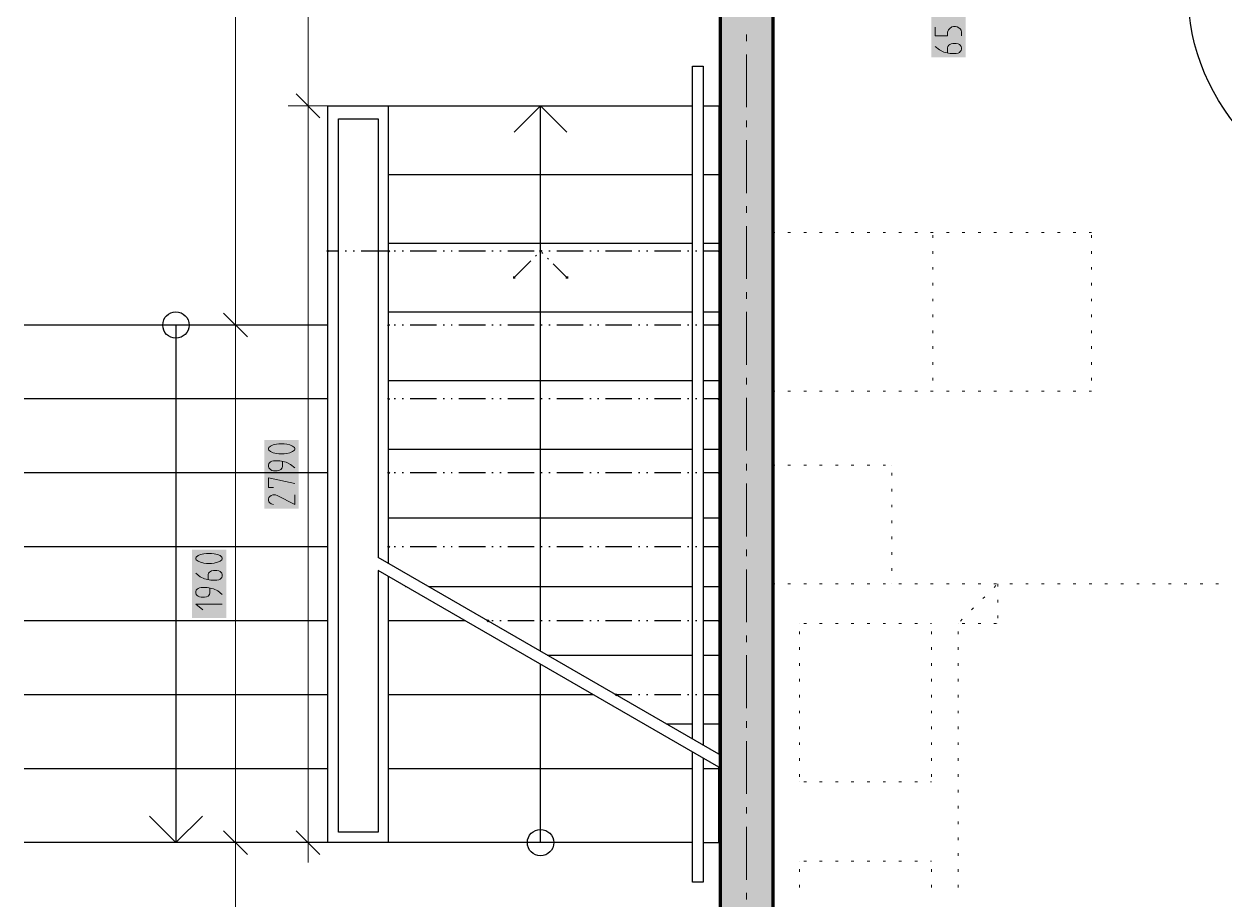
# Model space of a CAD drawing. Header units: millimetres. Extents: x 0 to 594, y 0 to 420.
# Drawn here: x 129.11 to 175.69, y 145.84 to 179.84 of the extents above; entities that cross this region are included whole.
import ezdxf

# ---------------------------------------------------------------- set-up
doc = ezdxf.new("R2010")
doc.units = ezdxf.units.MM
doc.header["$LTSCALE"] = 8
for name, color, linetype in [('PDF_Dvere', 7, 'Continuous'), ('PDF_Koty delkove', 7, 'Continuous'), ('PDF_Nabytek', 7, 'Continuous'), ('PDF_Osy hlavni', 7, 'Continuous'), ('PDF_Schody 2D', 7, 'Continuous'), ('PDF_Steny obvodove nosne', 7, 'Continuous')]:
    doc.layers.add(name, color=color, linetype=linetype)

msp = doc.modelspace()

# ---------------------------------------------------------------- linework, layer by layer
at = {"layer": 'PDF_Dvere', "lineweight": 25}
msp.add_lwpolyline([(182.057, 181.118), (182.456, 181.118), (182.456, 172.918, -0.414213), (174.257, 181.118), (175.139, 181.118)], format="xyb", dxfattribs=at)
at = {"layer": 'PDF_Koty delkove', "lineweight": 18}
for points in [[(137.308, 111.675), (137.308, 121.261), (137.308, 128.074), (137.308, 131.867), (137.308, 148.062), (137.308, 152.569), (137.308, 168.152), (137.308, 236.262), (137.308, 239.03), (137.308, 276.442)], [(140.124, 148.062), (140.124, 176.659), (140.124, 190.035), (140.124, 194.135), (140.124, 218.325), (140.124, 233.7), (140.124, 236.262)], [(164.453, 179.707), (164.453, 179.379), (164.93, 179.379), (164.93, 179.516), (164.965, 179.611), (165.016, 179.666), (165.101, 179.72), (165.169, 179.734), (165.238, 179.734), (165.306, 179.72), (165.374, 179.693), (165.425, 179.652), (165.46, 179.598), (165.478, 179.516), (165.478, 179.379)], [(164.981, 179.009), (165.016, 179.036), (165.067, 179.063), (165.135, 179.077), (165.272, 179.077), (165.34, 179.063), (165.391, 179.036), (165.425, 179.009), (165.46, 178.968), (165.478, 178.913), (165.478, 178.859), (165.46, 178.804), (165.425, 178.763), (165.391, 178.736), (165.34, 178.708), (165.272, 178.694), (165.033, 178.694), (164.794, 178.749), (164.623, 178.831), (164.453, 178.968)], [(164.93, 178.722), (164.93, 178.913), (164.948, 178.968), (164.981, 179.009)], [(140.585, 176.198), (139.662, 177.12)], [(140.892, 176.659), (140.124, 176.659), (139.355, 176.659)], [(137.77, 167.69), (136.847, 168.613)], [(138.077, 168.152), (137.308, 168.152), (136.54, 168.152)], [(139.611, 162.607), (139.44, 162.744), (139.269, 162.827), (139.03, 162.881), (138.79, 162.881), (138.722, 162.867), (138.671, 162.84), (138.637, 162.813), (138.602, 162.772), (138.586, 162.717), (138.586, 162.662), (138.602, 162.607)], [(138.602, 162.607), (138.637, 162.566), (138.671, 162.539), (138.722, 162.511), (138.79, 162.497), (138.927, 162.497), (138.995, 162.511), (139.064, 162.539), (139.115, 162.607), (139.132, 162.662), (139.132, 162.854)], [(138.79, 161.84), (138.586, 161.84), (138.586, 162.224), (139.611, 162.005)], [(139.611, 161.567), (139.611, 161.183), (138.927, 161.54), (138.859, 161.567), (138.756, 161.567), (138.689, 161.54), (138.637, 161.499), (138.602, 161.458), (138.586, 161.402), (138.586, 161.348), (138.602, 161.293), (138.637, 161.252), (138.689, 161.211), (138.79, 161.183)], [(136.385, 159.284), (136.18, 159.284), (136.078, 159.27), (135.958, 159.243), (135.856, 159.202), (135.787, 159.148), (135.771, 159.12), (135.771, 159.066), (135.787, 159.038), (135.856, 158.984), (135.958, 158.943), (136.078, 158.915), (136.18, 158.901), (136.385, 158.901), (136.487, 158.915), (136.607, 158.943), (136.71, 158.984), (136.778, 159.038), (136.796, 159.066), (136.796, 159.12)], [(136.796, 159.12), (136.778, 159.148), (136.71, 159.202), (136.607, 159.243), (136.487, 159.27), (136.385, 159.284)], [(136.249, 158.271), (136.249, 158.463), (136.266, 158.518), (136.3, 158.559), (136.335, 158.586), (136.385, 158.613), (136.454, 158.627), (136.59, 158.627), (136.659, 158.613), (136.71, 158.586), (136.744, 158.559), (136.778, 158.518), (136.796, 158.463), (136.796, 158.409), (136.778, 158.354), (136.744, 158.313), (136.71, 158.285), (136.659, 158.258), (136.59, 158.244), (136.351, 158.244), (136.112, 158.299), (135.941, 158.381), (135.771, 158.518)], [(136.796, 157.697), (136.625, 157.834), (136.454, 157.916), (136.215, 157.97), (135.975, 157.97), (135.907, 157.956), (135.856, 157.929), (135.822, 157.902), (135.787, 157.861), (135.771, 157.806), (135.771, 157.752), (135.787, 157.697), (135.822, 157.656)], [(135.822, 157.656), (135.856, 157.628), (135.907, 157.6), (135.975, 157.587), (136.112, 157.587), (136.18, 157.6), (136.249, 157.628), (136.3, 157.697), (136.317, 157.752), (136.317, 157.943)], [(136.796, 157.313), (135.771, 157.313), (136.044, 157.095)], [(137.77, 147.601), (136.847, 148.523)], [(140.585, 147.601), (139.662, 148.523)], [(138.077, 148.062), (137.308, 148.062), (136.54, 148.062)], [(140.892, 148.062), (140.124, 148.062), (139.355, 148.062)], [(140.124, 148.062), (140.124, 147.293)]]:
    msp.add_lwpolyline(points, dxfattribs=at)
msp.add_lwpolyline([(139.2, 163.538), (138.995, 163.538), (138.894, 163.524), (138.774, 163.497), (138.671, 163.456), (138.602, 163.402), (138.586, 163.374), (138.586, 163.319), (138.602, 163.291), (138.671, 163.237), (138.774, 163.196), (138.894, 163.168), (138.995, 163.154), (139.2, 163.154), (139.302, 163.168), (139.422, 163.196), (139.525, 163.237), (139.594, 163.291), (139.611, 163.319), (139.611, 163.374), (139.594, 163.402), (139.525, 163.456), (139.422, 163.497), (139.302, 163.524)], close=True, dxfattribs=at)
at = {"layer": 'PDF_Koty delkove', "color": 7, "lineweight": 18, "true_color": 0xffffff, "transparency": 33554559}
for points in [[(165.631, 178.54), (165.631, 180.545), (164.299, 178.54), (164.299, 180.545)], [(139.765, 161.029), (139.765, 163.691), (138.432, 161.029), (138.432, 163.691)], [(136.95, 156.776), (136.95, 159.438), (135.617, 156.776), (135.617, 159.438)]]:
    msp.add_solid(points, dxfattribs=at)
at = {"layer": 'PDF_Nabytek', "lineweight": 13}
for points in [[(158.226, 171.739), (158.215, 171.739)], [(158.215, 171.739), (158.215, 171.739)], [(158.841, 171.739), (158.739, 171.739)], [(159.456, 171.739), (159.354, 171.739)], [(160.071, 171.739), (159.969, 171.739)], [(160.686, 171.739), (160.584, 171.739)], [(161.301, 171.739), (161.199, 171.739)], [(161.916, 171.739), (161.814, 171.739)], [(162.531, 171.739), (162.429, 171.739)], [(163.146, 171.739), (163.044, 171.739)], [(163.761, 171.739), (163.659, 171.739)], [(164.376, 171.739), (164.274, 171.739)], [(164.365, 171.739), (164.365, 171.739)], [(164.365, 171.532), (164.365, 171.634)], [(164.991, 171.739), (164.889, 171.739)], [(165.606, 171.739), (165.504, 171.739)], [(166.221, 171.739), (166.119, 171.739)], [(166.836, 171.739), (166.734, 171.739)], [(167.451, 171.739), (167.349, 171.739)], [(168.066, 171.739), (167.964, 171.739)], [(168.681, 171.739), (168.579, 171.739)], [(169.296, 171.739), (169.194, 171.739)], [(169.911, 171.739), (169.809, 171.739)], [(170.515, 171.739), (170.424, 171.739)], [(170.515, 171.739), (170.515, 171.739)], [(170.515, 171.739), (170.515, 171.739)], [(170.515, 171.739), (170.515, 171.739)], [(170.515, 171.532), (170.515, 171.634)], [(170.515, 171.532), (170.515, 171.634)], [(164.365, 170.917), (164.365, 171.019)], [(170.515, 170.917), (170.515, 171.019), (170.515, 170.917)], [(164.365, 170.302), (164.365, 170.404)], [(170.515, 170.302), (170.515, 170.404), (170.515, 170.302)], [(164.365, 169.687), (164.365, 169.789)], [(170.515, 169.687), (170.515, 169.789), (170.515, 169.687)], [(164.365, 169.072), (164.365, 169.174)], [(170.515, 169.072), (170.515, 169.174)], [(170.515, 169.072), (170.515, 169.174)], [(164.365, 168.457), (164.365, 168.559)], [(170.515, 168.457), (170.515, 168.559)], [(170.515, 168.457), (170.515, 168.559)], [(164.365, 167.842), (164.365, 167.944)], [(170.515, 167.842), (170.515, 167.944)], [(170.515, 167.842), (170.515, 167.944)], [(164.365, 167.227), (164.365, 167.329)], [(170.515, 167.227), (170.515, 167.329)], [(170.515, 167.227), (170.515, 167.329)], [(164.365, 166.612), (164.365, 166.714)], [(170.515, 166.714), (170.515, 166.612), (170.515, 166.714)], [(164.365, 165.997), (164.365, 166.099)], [(158.226, 165.589), (158.215, 165.589)], [(158.215, 165.589), (158.215, 165.589)], [(158.841, 165.589), (158.739, 165.589)], [(159.456, 165.589), (159.354, 165.589)], [(160.071, 165.589), (159.969, 165.589)], [(160.686, 165.589), (160.584, 165.589)], [(161.301, 165.589), (161.199, 165.589)], [(161.916, 165.589), (161.814, 165.589)], [(162.531, 165.589), (162.429, 165.589)], [(163.146, 165.589), (163.044, 165.589)], [(163.761, 165.589), (163.659, 165.589)], [(164.376, 165.589), (164.274, 165.589)], [(164.365, 165.589), (164.365, 165.589)], [(164.991, 165.589), (164.889, 165.589)], [(165.606, 165.589), (165.504, 165.589)], [(166.221, 165.589), (166.119, 165.589)], [(166.836, 165.589), (166.734, 165.589)], [(167.451, 165.589), (167.349, 165.589)], [(168.066, 165.589), (167.964, 165.589)], [(168.681, 165.589), (168.579, 165.589)], [(169.296, 165.589), (169.194, 165.589)], [(169.911, 165.589), (169.809, 165.589)], [(170.515, 165.589), (170.424, 165.589)], [(170.515, 165.589), (170.515, 165.589)], [(170.515, 165.589), (170.515, 165.589)], [(170.515, 165.589), (170.515, 165.589)], [(158.226, 162.719), (158.164, 162.719)], [(158.164, 162.719), (158.164, 162.719)], [(158.164, 162.719), (158.164, 162.719)], [(158.841, 162.719), (158.739, 162.719)], [(159.456, 162.719), (159.354, 162.719)], [(160.071, 162.719), (159.969, 162.719)], [(160.686, 162.719), (160.584, 162.719)], [(161.301, 162.719), (161.199, 162.719)], [(161.916, 162.719), (161.814, 162.719)], [(162.531, 162.719), (162.429, 162.719)], [(162.777, 162.719), (162.777, 162.719)], [(162.777, 162.719), (162.777, 162.719)], [(158.164, 162.307), (158.164, 162.409)], [(162.777, 162.307), (162.777, 162.409)], [(158.164, 161.692), (158.164, 161.794)], [(162.777, 161.692), (162.777, 161.794)], [(158.164, 161.077), (158.164, 161.179)], [(162.777, 161.077), (162.777, 161.179)], [(158.164, 160.462), (158.164, 160.564)], [(162.777, 160.462), (162.777, 160.564)], [(158.164, 159.847), (158.164, 159.949)], [(162.777, 159.847), (162.777, 159.949)], [(158.164, 159.232), (158.164, 159.334)], [(162.777, 159.232), (162.777, 159.334)], [(158.164, 158.617), (158.164, 158.719)], [(162.777, 158.617), (162.777, 158.719)], [(158.164, 158.107), (158.164, 158.107)], [(158.226, 158.107), (158.164, 158.107)], [(158.164, 158.107), (158.164, 158.107)], [(158.164, 158.107), (158.164, 158.107)], [(158.164, 158.002), (158.164, 158.104)], [(158.841, 158.107), (158.739, 158.107)], [(159.456, 158.107), (159.354, 158.107)], [(160.071, 158.107), (159.969, 158.107)], [(160.686, 158.107), (160.584, 158.107)], [(161.301, 158.107), (161.199, 158.107)], [(161.916, 158.107), (161.814, 158.107)], [(162.531, 158.107), (162.429, 158.107)], [(162.777, 158.107), (162.777, 158.107)], [(163.146, 158.107), (163.044, 158.107)], [(163.761, 158.107), (163.659, 158.107)], [(164.376, 158.107), (164.274, 158.107)], [(164.991, 158.107), (164.889, 158.107)], [(165.606, 158.107), (165.504, 158.107)], [(166.221, 158.107), (166.119, 158.107)], [(166.836, 158.107), (166.734, 158.107)], [(166.737, 157.967), (166.81, 158.04)], [(166.877, 158.107), (166.877, 158.107)], [(166.877, 158.107), (166.877, 158.107)], [(166.877, 158.002), (166.877, 158.104)], [(167.451, 158.107), (167.349, 158.107)], [(168.066, 158.107), (167.964, 158.107)], [(168.681, 158.107), (168.579, 158.107)], [(169.296, 158.107), (169.194, 158.107)], [(169.911, 158.107), (169.809, 158.107)], [(170.526, 158.107), (170.424, 158.107)], [(171.141, 158.107), (171.039, 158.107)], [(171.756, 158.107), (171.654, 158.107)], [(172.371, 158.107), (172.269, 158.107)], [(172.986, 158.107), (172.884, 158.107)], [(173.601, 158.107), (173.499, 158.107)], [(174.216, 158.107), (174.114, 158.107)], [(174.831, 158.107), (174.729, 158.107)], [(175.446, 158.107), (175.344, 158.107)], [(158.164, 157.387), (158.164, 157.489)], [(166.302, 157.532), (166.375, 157.605)], [(166.877, 157.387), (166.877, 157.489)], [(165.867, 157.097), (165.94, 157.17)], [(158.164, 156.772), (158.164, 156.874)], [(159.189, 156.569), (159.189, 156.569)], [(159.189, 156.569), (159.189, 156.569)], [(159.456, 156.569), (159.354, 156.569)], [(160.071, 156.569), (159.969, 156.569)], [(160.686, 156.569), (160.584, 156.569)], [(161.301, 156.569), (161.199, 156.569)], [(161.916, 156.569), (161.814, 156.569)], [(162.531, 156.569), (162.429, 156.569)], [(163.146, 156.569), (163.044, 156.569)], [(163.761, 156.569), (163.659, 156.569)], [(164.314, 156.569), (164.274, 156.569)], [(164.314, 156.569), (164.314, 156.569)], [(164.314, 156.569), (164.314, 156.569)], [(165.339, 156.569), (165.339, 156.569)], [(165.339, 156.569), (165.339, 156.569)], [(165.339, 156.569), (165.339, 156.569)], [(165.432, 156.663), (165.505, 156.735)], [(165.606, 156.569), (165.504, 156.569)], [(166.221, 156.569), (166.119, 156.569)], [(166.836, 156.569), (166.734, 156.569)], [(166.877, 156.772), (166.877, 156.874)], [(166.877, 156.569), (166.877, 156.569)], [(166.877, 156.569), (166.877, 156.569)], [(158.164, 156.157), (158.164, 156.259)], [(159.189, 156.157), (159.189, 156.259)], [(164.314, 156.157), (164.314, 156.259)], [(165.339, 156.157), (165.339, 156.259)], [(158.164, 155.542), (158.164, 155.644)], [(159.189, 155.542), (159.189, 155.644)], [(164.314, 155.542), (164.314, 155.644)], [(165.339, 155.542), (165.339, 155.644)], [(158.164, 154.927), (158.164, 155.029)], [(159.189, 154.927), (159.189, 155.029)], [(164.314, 154.927), (164.314, 155.029)], [(165.339, 154.927), (165.339, 155.029)], [(158.164, 154.312), (158.164, 154.414)], [(159.189, 154.312), (159.189, 154.414)], [(164.314, 154.312), (164.314, 154.414)], [(165.339, 154.312), (165.339, 154.414)], [(158.164, 153.697), (158.164, 153.799)], [(159.189, 153.697), (159.189, 153.799)], [(164.314, 153.697), (164.314, 153.799)], [(165.339, 153.697), (165.339, 153.799)], [(158.164, 153.082), (158.164, 153.184)], [(159.189, 153.082), (159.189, 153.184)], [(164.314, 153.082), (164.314, 153.184)], [(165.339, 153.082), (165.339, 153.184)], [(158.164, 152.467), (158.164, 152.569)], [(159.189, 152.467), (159.189, 152.569)], [(164.314, 152.467), (164.314, 152.569)], [(165.339, 152.467), (165.339, 152.569)], [(158.164, 151.852), (158.164, 151.954)], [(159.189, 151.852), (159.189, 151.954)], [(164.314, 151.852), (164.314, 151.954)], [(165.339, 151.852), (165.339, 151.954)], [(158.164, 151.237), (158.164, 151.339)], [(159.189, 151.237), (159.189, 151.339)], [(164.314, 151.237), (164.314, 151.339)], [(165.339, 151.237), (165.339, 151.339)], [(158.164, 150.622), (158.164, 150.724)], [(159.189, 150.622), (159.189, 150.724)], [(164.314, 150.622), (164.314, 150.724)], [(165.339, 150.622), (165.339, 150.724)], [(158.164, 150.007), (158.164, 150.109)], [(159.189, 150.419), (159.189, 150.419)], [(159.189, 150.419), (159.189, 150.419)], [(159.456, 150.419), (159.354, 150.419)], [(160.071, 150.419), (159.969, 150.419)], [(160.686, 150.419), (160.584, 150.419)], [(161.301, 150.419), (161.199, 150.419)], [(161.916, 150.419), (161.814, 150.419)], [(162.531, 150.419), (162.429, 150.419)], [(163.146, 150.419), (163.044, 150.419)], [(163.761, 150.419), (163.659, 150.419)], [(164.314, 150.419), (164.274, 150.419)], [(164.314, 150.419), (164.314, 150.419)], [(164.314, 150.419), (164.314, 150.419)], [(165.339, 150.007), (165.339, 150.109)], [(158.164, 149.392), (158.164, 149.494)], [(165.339, 149.392), (165.339, 149.494)], [(158.164, 148.777), (158.164, 148.879)], [(165.339, 148.777), (165.339, 148.879)], [(158.164, 148.162), (158.164, 148.264)], [(165.339, 148.162), (165.339, 148.264)], [(158.164, 147.547), (158.164, 147.649)], [(159.189, 147.344), (159.189, 147.344)], [(159.189, 147.344), (159.189, 147.344)], [(159.456, 147.344), (159.354, 147.344)], [(160.071, 147.344), (159.969, 147.344)], [(160.686, 147.344), (160.584, 147.344)], [(161.301, 147.344), (161.199, 147.344)], [(161.916, 147.344), (161.814, 147.344)], [(162.531, 147.344), (162.429, 147.344)], [(163.146, 147.344), (163.044, 147.344)], [(163.761, 147.344), (163.659, 147.344)], [(164.314, 147.344), (164.274, 147.344)], [(164.314, 147.344), (164.314, 147.344)], [(165.339, 147.547), (165.339, 147.649)], [(158.164, 146.932), (158.164, 147.034)], [(159.189, 146.932), (159.189, 147.034)], [(164.314, 146.932), (164.314, 147.034)], [(165.339, 146.932), (165.339, 147.034)], [(158.164, 146.317), (158.164, 146.419)], [(159.189, 146.317), (159.189, 146.419)], [(164.314, 146.317), (164.314, 146.419)], [(165.339, 146.317), (165.339, 146.419)]]:
    msp.add_lwpolyline(points, dxfattribs=at)
msp.add_lwpolyline([(170.515, 166.099), (170.515, 165.997)], close=True, dxfattribs=at)
at = {"layer": 'PDF_Osy hlavni', "lineweight": 18}
for points in [[(157.139, 179.168), (157.139, 179.424)], [(157.139, 176.605), (157.139, 178.655)], [(157.139, 175.837), (157.139, 176.093)], [(157.139, 173.274), (157.139, 175.324)], [(157.139, 172.505), (157.139, 172.762)], [(157.139, 169.943), (157.139, 171.993)], [(157.139, 169.174), (157.139, 169.43)], [(157.139, 166.612), (157.139, 168.662)], [(157.139, 165.843), (157.139, 166.099)], [(157.139, 163.28), (157.139, 165.33)], [(157.139, 162.512), (157.139, 162.768)], [(157.139, 159.949), (157.139, 161.999)], [(157.139, 159.181), (157.139, 159.437)], [(157.139, 156.618), (157.139, 158.668)], [(157.139, 155.849), (157.139, 156.106)], [(157.139, 153.287), (157.139, 155.337)], [(157.139, 152.518), (157.139, 152.774)], [(157.139, 149.956), (157.139, 152.006)], [(157.139, 149.187), (157.139, 149.443)], [(157.139, 146.624), (157.139, 148.674)], [(157.139, 145.856), (157.139, 146.112)]]:
    msp.add_lwpolyline(points, dxfattribs=at)
at = {"layer": 'PDF_Schody 2D', "lineweight": 25}
for points in [[(155.038, 152.09), (155.038, 178.199), (155.448, 178.199), (155.448, 151.854)], [(140.893, 148.062), (140.893, 176.661)], [(140.893, 176.659), (143.251, 176.659), (155.038, 176.659)], [(155.448, 176.659), (156.063, 176.659), (156.063, 151.498), (142.841, 159.132)], [(143.251, 158.896), (143.251, 176.659)], [(149.144, 155.493), (149.144, 176.661), (148.119, 175.636)], [(149.144, 176.661), (150.169, 175.636)], [(141.303, 148.472), (141.303, 176.149), (142.841, 176.149), (142.841, 159.132)], [(143.251, 173.994), (155.038, 173.994)], [(155.448, 173.994), (156.063, 173.994)], [(141.314, 171.022), (140.893, 171.022)], [(141.621, 171.022), (141.57, 171.022)], [(141.929, 171.022), (141.878, 171.022)], [(143.21, 171.022), (142.185, 171.022)], [(143.251, 171.329), (155.038, 171.329)], [(143.518, 171.022), (143.466, 171.022)], [(143.825, 171.022), (143.774, 171.022)], [(145.106, 171.022), (144.081, 171.022)], [(145.414, 171.022), (145.363, 171.022)], [(145.721, 171.022), (145.67, 171.022)], [(147.003, 171.022), (145.978, 171.022)], [(147.31, 171.022), (147.259, 171.022)], [(147.618, 171.022), (147.566, 171.022)], [(148.899, 171.022), (147.874, 171.022)], [(149.206, 171.022), (149.155, 171.022)], [(149.514, 171.022), (149.463, 171.022)], [(150.795, 171.022), (149.77, 171.022)], [(151.103, 171.022), (151.051, 171.022)], [(151.41, 171.022), (151.359, 171.022)], [(152.691, 171.022), (151.666, 171.022)], [(152.999, 171.022), (152.948, 171.022)], [(153.306, 171.022), (153.255, 171.022)], [(154.588, 171.022), (153.563, 171.022)], [(154.895, 171.022), (154.844, 171.022)], [(155.203, 171.022), (155.151, 171.022)], [(155.448, 171.329), (156.063, 171.329)], [(156.063, 171.022), (155.459, 171.022)], [(148.119, 169.997), (148.768, 170.645)], [(148.949, 170.827), (148.985, 170.863)], [(149.237, 170.929), (149.201, 170.965)], [(149.455, 170.711), (149.418, 170.747)], [(150.169, 169.997), (149.636, 170.53)], [(143.251, 168.664), (155.038, 168.664)], [(155.448, 168.666), (156.063, 168.666)], [(140.893, 168.152), (129.106, 168.152)], [(134.999, 168.152), (134.999, 148.062)], [(143.518, 168.152), (143.466, 168.152)], [(143.825, 168.152), (143.774, 168.152)], [(145.106, 168.152), (144.081, 168.152)], [(145.414, 168.152), (145.363, 168.152)], [(145.721, 168.152), (145.67, 168.152)], [(147.003, 168.152), (145.978, 168.152)], [(147.31, 168.152), (147.259, 168.152)], [(147.618, 168.152), (147.566, 168.152)], [(148.899, 168.152), (147.874, 168.152)], [(149.206, 168.152), (149.155, 168.152)], [(149.514, 168.152), (149.463, 168.152)], [(150.795, 168.152), (149.77, 168.152)], [(151.103, 168.152), (151.051, 168.152)], [(151.41, 168.152), (151.359, 168.152)], [(152.691, 168.152), (151.666, 168.152)], [(152.999, 168.152), (152.948, 168.152)], [(153.306, 168.152), (153.255, 168.152)], [(154.588, 168.152), (153.563, 168.152)], [(154.895, 168.152), (154.844, 168.152)], [(155.203, 168.152), (155.151, 168.152)], [(156.063, 168.152), (155.459, 168.152)], [(143.251, 165.999), (155.038, 165.999)], [(155.448, 165.999), (156.063, 165.999)], [(140.893, 165.282), (129.106, 165.282)], [(143.518, 165.282), (143.466, 165.282)], [(143.825, 165.282), (143.774, 165.282)], [(145.106, 165.282), (144.081, 165.282)], [(145.414, 165.282), (145.363, 165.282)], [(145.721, 165.282), (145.67, 165.282)], [(147.003, 165.282), (145.978, 165.282)], [(147.31, 165.282), (147.259, 165.282)], [(147.618, 165.282), (147.566, 165.282)], [(148.899, 165.282), (147.874, 165.282)], [(149.206, 165.282), (149.155, 165.282)], [(149.514, 165.282), (149.463, 165.282)], [(150.795, 165.282), (149.77, 165.282)], [(151.103, 165.282), (151.051, 165.282)], [(151.41, 165.282), (151.359, 165.282)], [(152.691, 165.282), (151.666, 165.282)], [(152.999, 165.282), (152.948, 165.282)], [(153.306, 165.282), (153.255, 165.282)], [(154.588, 165.282), (153.563, 165.282)], [(154.895, 165.282), (154.844, 165.282)], [(155.203, 165.282), (155.151, 165.282)], [(156.063, 165.282), (155.459, 165.282)], [(143.251, 163.334), (155.038, 163.334)], [(155.448, 163.334), (156.063, 163.334)], [(140.893, 162.412), (129.106, 162.412)], [(143.518, 162.412), (143.466, 162.412)], [(143.825, 162.412), (143.774, 162.412)], [(145.106, 162.412), (144.081, 162.412)], [(145.414, 162.412), (145.363, 162.412)], [(145.721, 162.412), (145.67, 162.412)], [(147.003, 162.412), (145.978, 162.412)], [(147.31, 162.412), (147.259, 162.412)], [(147.618, 162.412), (147.566, 162.412)], [(148.899, 162.412), (147.874, 162.412)], [(149.206, 162.412), (149.155, 162.412)], [(149.514, 162.412), (149.463, 162.412)], [(150.795, 162.412), (149.77, 162.412)], [(151.103, 162.412), (151.051, 162.412)], [(151.41, 162.412), (151.359, 162.412)], [(152.691, 162.412), (151.666, 162.412)], [(152.999, 162.412), (152.948, 162.412)], [(153.306, 162.412), (153.255, 162.412)], [(154.588, 162.412), (153.563, 162.412)], [(154.895, 162.412), (154.844, 162.412)], [(155.203, 162.412), (155.151, 162.412)], [(156.063, 162.412), (155.459, 162.412)], [(143.251, 160.669), (155.038, 160.669)], [(155.448, 160.669), (156.063, 160.669)], [(140.893, 159.542), (129.106, 159.542)], [(143.518, 159.542), (143.466, 159.542)], [(143.825, 159.542), (143.774, 159.542)], [(145.106, 159.542), (144.081, 159.542)], [(145.414, 159.542), (145.363, 159.542)], [(145.721, 159.542), (145.67, 159.542)], [(147.003, 159.542), (145.978, 159.542)], [(147.31, 159.542), (147.259, 159.542)], [(147.618, 159.542), (147.566, 159.542)], [(148.899, 159.542), (147.874, 159.542)], [(149.206, 159.542), (149.155, 159.542)], [(149.514, 159.542), (149.463, 159.542)], [(150.795, 159.542), (149.77, 159.542)], [(151.103, 159.542), (151.051, 159.542)], [(151.41, 159.542), (151.359, 159.542)], [(152.691, 159.542), (151.666, 159.542)], [(152.999, 159.542), (152.948, 159.542)], [(153.306, 159.542), (153.255, 159.542)], [(154.588, 159.542), (153.563, 159.542)], [(154.895, 159.542), (154.844, 159.542)], [(155.203, 159.542), (155.151, 159.542)], [(156.063, 159.542), (155.459, 159.542)], [(155.448, 148.062), (156.063, 148.062), (156.063, 150.986), (142.841, 158.62), (142.841, 148.472), (141.303, 148.472)], [(143.251, 148.062), (143.251, 158.383)], [(143.89, 158.007), (143.903, 158.007)], [(144.791, 158.004), (155.038, 158.004)], [(155.448, 158.004), (156.063, 158.004)], [(140.893, 156.672), (129.106, 156.672)], [(146.215, 156.672), (143.251, 156.672)], [(147.31, 156.672), (147.259, 156.672)], [(147.618, 156.672), (147.566, 156.672)], [(148.899, 156.672), (147.874, 156.672)], [(149.206, 156.672), (149.155, 156.672)], [(149.514, 156.672), (149.463, 156.672)], [(150.795, 156.672), (149.77, 156.672)], [(151.103, 156.672), (151.051, 156.672)], [(151.41, 156.672), (151.359, 156.672)], [(152.691, 156.672), (151.666, 156.672)], [(152.999, 156.672), (152.948, 156.672)], [(153.306, 156.672), (153.255, 156.672)], [(154.588, 156.672), (153.563, 156.672)], [(154.895, 156.672), (154.844, 156.672)], [(155.203, 156.672), (155.151, 156.672)], [(156.063, 156.672), (155.459, 156.672)], [(149.406, 155.339), (155.038, 155.339)], [(155.448, 155.339), (156.063, 155.339)], [(149.144, 148.062), (149.144, 154.98)], [(140.893, 153.802), (129.106, 153.802)], [(151.186, 153.802), (143.251, 153.802)], [(152.691, 153.802), (152.074, 153.802)], [(152.999, 153.802), (152.948, 153.802)], [(153.306, 153.802), (153.255, 153.802)], [(154.588, 153.802), (153.563, 153.802)], [(154.895, 153.802), (154.844, 153.802)], [(155.203, 153.802), (155.151, 153.802)], [(156.063, 153.802), (155.459, 153.802)], [(154.022, 152.674), (155.038, 152.674)], [(155.448, 152.674), (156.063, 152.674)], [(155.448, 151.341), (155.448, 146.524), (155.038, 146.524), (155.038, 151.578)], [(140.893, 150.932), (129.106, 150.932)], [(155.038, 150.932), (143.251, 150.932)], [(156.063, 150.932), (155.448, 150.932)], [(136.024, 149.087), (134.999, 148.062), (133.974, 149.087)], [(155.038, 148.062), (143.251, 148.062), (140.893, 148.062), (129.106, 148.062)]]:
    msp.add_lwpolyline(points, dxfattribs=at)
for centre, radius in [((134.999, 168.152), 0.512), ((149.144, 148.062), 0.513)]:
    msp.add_circle(centre, radius, dxfattribs=at)
at = {"layer": 'PDF_Schody 2D', "lineweight": 25, "transparency": 33554559}
for points in [[(140.957, 171.022), (140.893, 170.958), (140.893, 171.086), (140.829, 171.022)], [(143.315, 171.022), (143.251, 170.958), (143.251, 171.086), (143.186, 171.022)], [(143.315, 171.022), (143.251, 170.958), (143.251, 171.086), (143.186, 171.022)], [(149.19, 170.976), (149.099, 170.976), (149.19, 171.067), (149.099, 171.067)], [(149.099, 170.976), (149.099, 171.067), (149.19, 170.976), (149.19, 171.067)], [(156.127, 171.022), (156.063, 170.958), (156.063, 171.086), (155.999, 171.022)], [(148.074, 169.951), (148.074, 170.042), (148.165, 169.951), (148.165, 170.042)], [(150.215, 169.951), (150.124, 169.951), (150.215, 170.042), (150.124, 170.042)], [(143.315, 168.152), (143.251, 168.088), (143.251, 168.216), (143.186, 168.152)], [(156.127, 168.152), (156.063, 168.088), (156.063, 168.216), (155.999, 168.152)], [(143.315, 165.282), (143.251, 165.218), (143.251, 165.346), (143.186, 165.282)], [(156.127, 165.282), (156.063, 165.218), (156.063, 165.346), (155.999, 165.282)], [(143.315, 162.412), (143.251, 162.348), (143.251, 162.476), (143.186, 162.412)], [(156.127, 162.412), (156.063, 162.348), (156.063, 162.476), (155.999, 162.412)], [(143.315, 159.542), (143.251, 159.478), (143.251, 159.606), (143.186, 159.542)], [(156.127, 159.542), (156.063, 159.478), (156.063, 159.606), (155.999, 159.542)], [(147.167, 156.672), (147.103, 156.608), (147.103, 156.736), (147.039, 156.672)], [(156.127, 156.672), (156.063, 156.608), (156.063, 156.736), (155.999, 156.672)], [(152.138, 153.802), (152.074, 153.738), (152.074, 153.866), (152.009, 153.802)], [(156.127, 153.802), (156.063, 153.738), (156.063, 153.866), (155.999, 153.802)]]:
    msp.add_solid(points, dxfattribs=at)
at = {"layer": 'PDF_Steny obvodove nosne', "lineweight": 70}
msp.add_lwpolyline([(156.063, 129.561), (156.114, 129.561), (158.164, 129.561), (158.164, 131.969), (158.164, 215.557), (158.164, 218.171), (157.447, 218.171), (156.114, 218.171), (156.114, 216.839), (156.114, 195.621), (156.114, 194.289), (156.114, 191.368), (156.114, 190.035), (156.114, 131.816), (156.063, 131.816)], dxfattribs=at)
at = {"layer": 'PDF_Steny obvodove nosne', "color": 9, "lineweight": 9, "true_color": 0xc0c0c0, "transparency": 33554559}
msp.add_solid([(158.164, 129.561), (158.164, 218.171), (156.114, 129.561), (156.114, 218.171)], dxfattribs=at)

doc.saveas('drawing.dxf')
